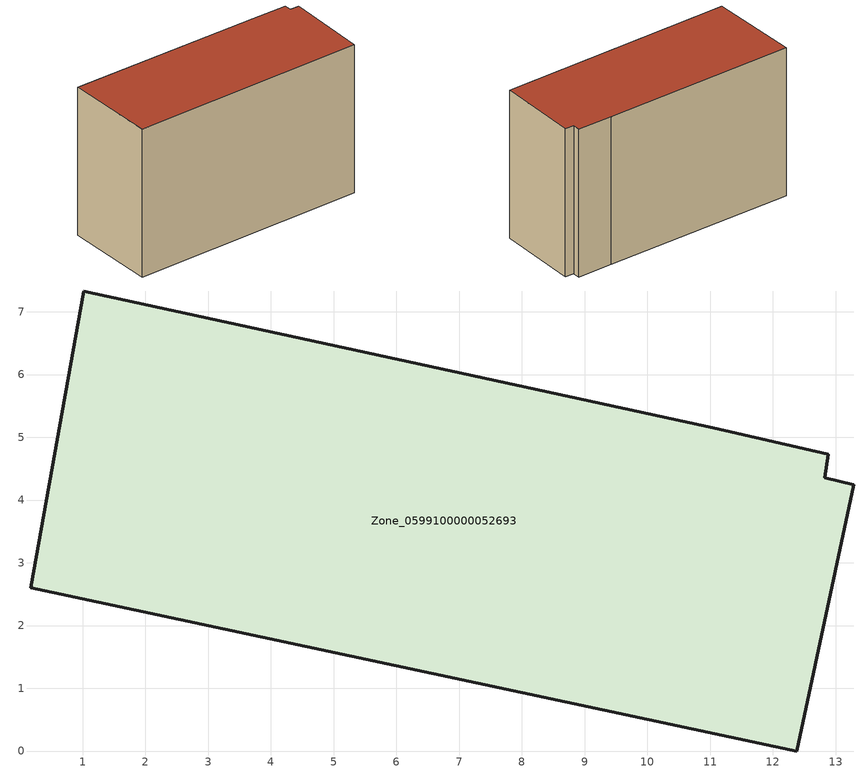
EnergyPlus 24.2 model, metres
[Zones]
Zone_0599100000052693
 floor ground (C_G): 0.17,2.6 1.02,7.33 11.04,5.15 12.88,4.73 12.83,4.36 13.29,4.24 12.38,0 z0
 wall outside (C_F): 12.38,0 13.29,4.24 12.83,4.36 12.88,4.73 11.04,5.15 1.02,7.33 0.17,2.6 12.38,0 z0:8.13
 roof outside (C_R): 1.02,7.33 0.17,2.6 12.38,0 13.29,4.24 12.83,4.36 12.88,4.73 11.04,5.15 z8.13
[BUILDING]
Pand.0599100000052693: North Axis=0; Terrain=City; Loads Convergence Tolerance Value=0.04; Temperature Convergence Tolerance Value=0.4; Solar Distribution=FullExterior; Maximum Number of Warmup Days=25; Minimum Number of Warmup Days=1
[Site:Location]
Rotterdam.The.Hague.AP_ZH_NLD Design_Conditions: Latitude=51.96; Longitude=4.45; Time Zone=1; Elevation=-4.5
[SITE:GROUNDTEMPERATURE:BUILDINGSURFACE]
18, 18, 18, 18, 18, 18, 18, 18, 18, 18, 18, 18
[MATERIAL] Thermal Absorptance=0.9; Solar Absorptance=0.7; Visible Absorptance=0.7
Name | Roughness | Thickness | Conductivity | Density | Specific Heat
G.TI.1975-1991 | MediumSmooth | 0.15 | 0.288461 | 540 | 1210
F.TI.1975-1991 | Rough | 0.3 | 0.230769 | 1920 | 840
R.TI.1975-1991 | MediumRough | 0.2 | 0.153846 | 1500 | 1000
[CONSTRUCTION]
C_G: G.TI.1975-1991
C_F: F.TI.1975-1991
C_R: R.TI.1975-1991
[ZONE]
Zone_0599100000052693: Type=1; Multiplier=1; Ceiling Height=Autocalculate; Volume=Autocalculate; Floor Area=autocalculate; Part of Total Floor Area=Yes
[ZONEINFILTRATION:DESIGNFLOWRATE]
Infil_Zone_0599100000052693: Zone or ZoneList or Space or SpaceList=Zone_0599100000052693; Schedule=AlwaysOn; Design Flow Rate Calculation Method=Flow/Area; Flow Rate per Floor Area=0.003; Constant Term Coefficient=1; Temperature Term Coefficient=0; Velocity Term Coefficient=0; Velocity Squared Term Coefficient=0
[HVACTEMPLATE:ZONE:IDEALLOADSAIRSYSTEM]
Zone_0599100000052693: Maximum Heating Supply Air Temperature=50; Minimum Cooling Supply Air Temperature=13; Maximum Heating Supply Air Humidity Ratio=0.0156; Minimum Cooling Supply Air Humidity Ratio=0.0077; Heating Limit=NoLimit; Cooling Limit=NoLimit; Dehumidification Control Type=ConstantSensibleHeatRatio; Cooling Sensible Heat Ratio=0.7; Dehumidification Setpoint=60; Humidification Control Type=None; Humidification Setpoint=30; Outdoor Air Method=None; Outdoor Air Flow Rate per Person=0.00944; Outdoor Air Flow Rate per Zone Floor Area=0; Outdoor Air Flow Rate per Zone=0; Demand Controlled Ventilation Type=None; Outdoor Air Economizer Type=NoEconomizer; Heat Recovery Type=None; Sensible Heat Recovery Effectiveness=0.7; Latent Heat Recovery Effectiveness=0.65
[ZONECONTROL:THERMOSTAT]
ThermostatControl_Zone_0599100000052693: Zone or ZoneList=Zone_0599100000052693; Control Type Schedule=DualSetpointControlType; Control 1=Thermostat_Zone_0599100000052693; Temperature Difference Between Cutout And Setpoint=0
[THERMOSTATSETPOINT:DUALSETPOINT]
Thermostat_Zone_0599100000052693: Heating Setpoint Temperature Schedule=HeatingSetpoint_Zone_0599100000052693; Cooling Setpoint Temperature Schedule=CoolingSetpoint_Zone_0599100000052693
[SCHEDULE:COMPACT]
HeatingSetpoint_Zone_0599100000052693: Through: 12/31, For: AllDays, Until: 24:00, 21
CoolingSetpoint_Zone_0599100000052693: Through: 12/31, For: AllDays, Until: 24:00, 24
DualSetpointControlType: Through: 12/31, For: AllDays, Until: 24:00, 4
AlwaysOn: Through: 12/31, For: AllDays, Until: 24:00, 1
